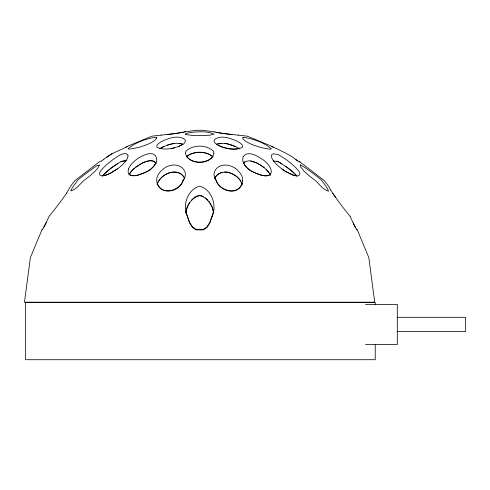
<?xml version="1.0" encoding="UTF-8"?>
<svg xmlns="http://www.w3.org/2000/svg" width="490" height="490" viewBox="0 0 490 490"><rect width="100%" height="100%" fill="white"/><g stroke="black" fill="none" stroke-linecap="round" stroke-linejoin="round"><path stroke-width="0.73" d="M185.716 213.199L187.284 206.743L189.563 202.486M24.524 301.834L30.356 257.709L42.116 229.332L42.587 229.332M157.082 184.693C159.979 173.711 177.87 166.116 184.522 177.962M185.857 211.79C187.394 204.624 192.092 197.219 199.693 195.614C207.693 197.433 212.709 205.494 213.671 213.23M213.53 211.858L209.824 222.448L206.854 226.999L203.399 229.357L199.693 229.357L195.988 229.296L192.527 226.937L189.563 222.387L185.857 211.827M242.183 183.052C238.036 196.196 219.551 191.125 215.937 179.928A22.546 13.683 5.8 0 1 214.718 177.699M42.587 229.406L46.293 222.417M44.02 227.048L49.172 216.249L52.718 211.845A38.036 3.951 -52.5 0 0 63.59 197.47L66.554 193.176M214.865 177.98C216.237 174.936 219.355 172.933 222.564 172.302M214.865 178.152C220.647 167.568 235.586 172.627 240.755 181.19M66.554 193.213L70.75 186.004L74.854 180.639L99.421 161.792L101.326 161.045M243.879 162.698L244.841 161.516M243.518 163.372C248.883 157.082 259.014 164.107 264.165 167.739A22.546 10.945 25.2 0 1 270.37 175.126M158.631 181.129C163.795 172.535 178.74 167.574 184.522 178.133M191.541 200.171C194.383 197.035 199.222 193.587 203.399 196.588M102.239 176.235L103.604 174.661A22.546 5.28 -35.6 0 1 113.735 166.177L117.441 163.672M186.329 156.91C193.391 150.589 205.886 150.706 213.052 156.831M270.364 173.962L269.408 174.924A11.613 5.641 25.2 0 1 260.711 174.924C255.798 173.074 250.604 171.476 246.868 167.549A22.546 12.752 16.5 0 1 243.622 163.017M212.103 157.553C205.579 163.654 192.013 163.923 186.568 156.286M103.604 159.618C110.587 153.052 119.989 150.675 128.043 146.038L151.924 136.147L161.247 135.093M112.339 153.321L106.569 157.547M135.222 167.507L142.388 162.956L146.094 161.504M117.441 168.836L110.023 173.387L106.569 174.838A11.613 4.324 -31.6 0 1 103.604 175.585M101.326 161.063L103.604 159.593M187.284 155.906C194.879 151.067 206.1 150.896 213.052 156.923M126.138 147.208L127.572 146.43M120.895 161.688L123.866 160.867L126.138 160.867M178.201 146.773L183.444 144.029L184.877 142.523L185.367 140.961L184.877 139.485C178.685 134.964 170.269 137.794 163.874 140.403A16.721 5.114 -14.3 0 0 157.198 144.985L156.714 146.339L157.198 147.441L160.91 148.66M174.581 143.276L167.329 145.126L163.874 146.553A16.721 5.114 -14.3 0 0 159.673 148.844M216.507 144.274L221.186 143.288M216.507 144.366C222.809 141.929 229.596 144.158 235.512 146.602A16.721 5.114 14.3 0 1 239.714 148.893M167.329 145.199C172.266 143.429 177.833 142.388 182.88 144.336M184.718 131.896L196.423 130.285L202.768 130.285L214.694 131.926M184.877 131.871L185.367 131.743M161.026 135.124L174.746 133.629L184.822 131.883M146.786 161.357L148.856 160.91M174.746 147.79L171.041 148.568A13.316 4.741 -9.1 0 1 160.91 148.568L160.806 148.531M171.041 148.66L178.201 146.681L182.886 144.268L178.942 143.356M126.138 160.757L121.379 161.388L113.735 166.245A22.546 5.28 -35.6 0 0 103.604 174.728M149.548 160.757C152.108 160.481 155.263 160.806 156.224 163.66M273.249 160.989L278.093 161.633L285.652 166.386A22.546 5.28 35.6 0 1 295.782 174.869M295.782 159.746L299.966 161.939L324.337 180.639L328.649 186.261L330.554 189.991M299.494 161.963L299.978 161.963M224.641 171.855L227.734 172.106M356.8 229.798L357.271 229.798L368.835 257.709L374.666 301.834M24.5 302.207L374.691 302.207M365.448 304.413L397.304 304.413L397.304 344.525L365.448 344.525M397.304 317.312L465.5 317.312L465.5 331.626L397.304 331.626M238.311 135.148L232.052 134.548A14.547 0.735 7 0 1 215.943 132.233L214.589 131.914M232.052 134.56L221.541 133.207M238.091 135.118L247.266 136.147L271.344 146.118C280.494 150.798 290.105 154.43 298.061 161.216M220.88 133.102L215.937 132.245M224.641 143.288L228.346 144.066L235.512 146.528M250.525 161.002L256.38 162.803M185.857 134.554L192.527 135.412L199.693 135.546A14.235 1.856 1 0 0 209.824 135.167L214.02 134.131C207.576 131.008 199.559 131.737 192.527 132.233A14.547 1.77 -2.9 0 0 185.857 134.554M276.121 161.032L277.322 161.333M228.346 172.229C234.349 174.226 240.51 178.311 242.293 184.693M218.215 145.365L224.641 147.821L228.346 148.599A13.31 4.741 9.1 0 0 238.471 148.605M277.922 161.486L281.946 163.807M271.815 146.51L273.249 147.288M256.999 163.048L260.711 165.093M217.419 144.918L214.51 142.535L214.02 140.973L214.51 139.515C220.702 134.983 229.112 137.855 235.512 140.452A16.721 5.114 14.3 0 1 242.183 145.034L242.673 146.388L242.183 147.49L238.477 148.691A13.316 4.741 9.1 0 1 228.346 148.691L221.186 146.804L217.321 144.771M281.946 169.062L285.652 171.567L292.818 175.065A11.613 4.324 31.6 0 0 299.494 175.065C301.068 172.161 297.216 169.767 295.782 167.709A22.546 5.28 35.6 0 0 285.652 159.219L278.093 154.472L273.249 153.823L271.815 154.577L271.325 156.022L271.815 158.068L273.249 160.573M205.126 197.819L207.846 200.202M261.286 165.51L264.165 167.598M129.023 173.87L129.979 174.832A11.613 5.641 -25.2 0 0 138.676 174.832C143.595 173.013 148.788 171.427 152.519 167.494A22.546 12.752 -16.5 0 0 156.016 162.38M297.148 176.375L295.782 174.801A22.546 5.28 35.6 0 0 285.652 166.318M208.832 201.365L211.778 206.174M350.038 216.249L346.669 212.096A38.036 3.951 52.5 0 1 335.797 197.684L332.832 193.428M155.869 163.317C150.522 156.965 140.373 164.021 135.222 167.647A22.546 10.945 -25.2 0 0 129.305 174.471M335.797 197.727L330.554 189.955M353.088 222.889L356.8 229.871L357.271 229.798M355.366 227.513L350.123 216.451M157.198 182.954C161.369 196.086 179.793 191.161 183.444 179.91A22.546 13.683 -5.8 0 0 184.669 177.68M212.103 206.78L213.671 212.93M375.224 304.7L375.224 302.404L25.652 302.404L25.652 359.715L375.224 359.715L375.224 344.433M183.444 132.208A14.547 0.735 -7 0 1 167.329 134.523M266.217 169.454A22.546 10.945 25.2 0 1 270.37 174.985M273.249 160.469A22.546 8.404 31.6 0 0 281.946 168.952L285.652 171.463L292.818 174.954A11.625 4.33 31.6 0 0 295.782 175.708M129.017 174.893A22.546 10.945 -25.2 0 1 134.162 168.425M160.91 147.986A16.721 5.114 -14.3 0 1 163.874 146.479M242.495 180.639C241.441 196.551 219.643 192.705 215.937 180.106A22.546 13.683 5.8 0 1 214.51 171.616C218.987 161.792 232.548 164.083 238.477 171.231A22.546 12.752 16.5 0 1 242.673 179.72L242.495 180.639M213.867 153.321C211.27 165.583 187.492 165.369 185.367 152.831L185.857 151.263C193.011 144.415 206.376 144.44 213.53 151.275L213.867 153.321M212.158 216.249L209.824 222.999L206.854 227.55L203.399 229.908L195.988 229.847L192.527 227.489L189.563 222.938L185.857 212.121A38.036 30.013 -9.7 0 1 187.284 197.709C189.593 192.417 193.801 187.462 199.693 186.28C205.573 187.535 209.793 192.429 212.103 197.746A38.036 30.013 9.7 0 1 213.53 212.158L212.158 216.249M128.545 168.97L128.062 171.482L128.545 173.527L129.979 174.973A11.613 5.641 -25.2 0 0 138.676 174.973C143.601 173.178 148.788 171.592 152.519 167.66A22.546 12.752 -16.5 0 0 156.714 159.17C154.975 148.158 140.201 156.224 135.222 160.487A22.546 10.945 -25.2 0 0 128.545 168.97M243.163 156.72L242.673 159.232A22.546 12.752 16.5 0 0 246.868 167.715C250.598 171.641 255.792 173.239 260.711 175.065A11.613 5.641 25.2 0 0 269.408 175.065L270.841 173.619L271.325 171.574L270.841 169.062A22.546 10.945 25.2 0 0 264.165 160.579C258.983 156.874 248.167 149.524 243.163 156.72M128.062 155.9L127.572 157.952L126.138 160.457A22.546 8.404 -31.6 0 1 117.441 168.94L110.023 173.497L106.569 174.942A11.613 4.324 -31.6 0 1 99.893 174.942C98.306 172.033 102.171 169.632 103.604 167.568A22.546 5.28 -35.6 0 1 113.735 159.085C117.52 156.684 121.281 153.076 126.138 153.707L127.572 154.454L128.062 155.9M99.409 165.081L97.486 168.578L95.207 171.084A22.546 5.28 -35.6 0 1 85.076 179.573C80.697 182.788 77.812 187.982 72.673 190.285L70.75 190.922L72.673 187.192L77.916 179.946A22.546 1.801 -37.5 0 1 88.788 171.457C92.102 169.828 95.942 164.91 99.409 165.081M156.714 137.929L154.791 140.385A16.721 3.926 -18.3 0 1 146.094 144.967L138.676 147.429L132.257 148.611A13.322 1.966 -21.1 0 1 128.062 148.611C135.797 142.272 146.351 138.682 156.218 137.145L156.714 137.929M182.942 180.639C179.309 193.771 156.678 195.541 156.714 179.659A22.546 12.752 -16.5 0 1 160.91 171.175C166.833 163.997 180.406 161.804 184.877 171.598A22.546 13.683 -5.8 0 1 183.444 180.087L182.942 180.639M243.15 137.231L242.673 137.996L243.163 139.099L244.59 140.452A16.721 3.926 18.3 0 0 253.293 145.034L260.711 147.49L267.13 148.684A13.316 1.966 21.1 0 0 271.325 148.684C263.583 142.351 253.03 138.756 243.163 137.218M300.217 164.861L300.468 166.667L304.174 171.224A22.546 5.28 35.6 0 0 314.304 179.708C318.616 183.04 321.575 188.191 326.714 190.524L328.631 191.174L326.714 187.443L321.471 180.093A22.546 1.801 37.5 0 0 310.599 171.61L304.174 167.053L300.217 164.861"/></g></svg>
